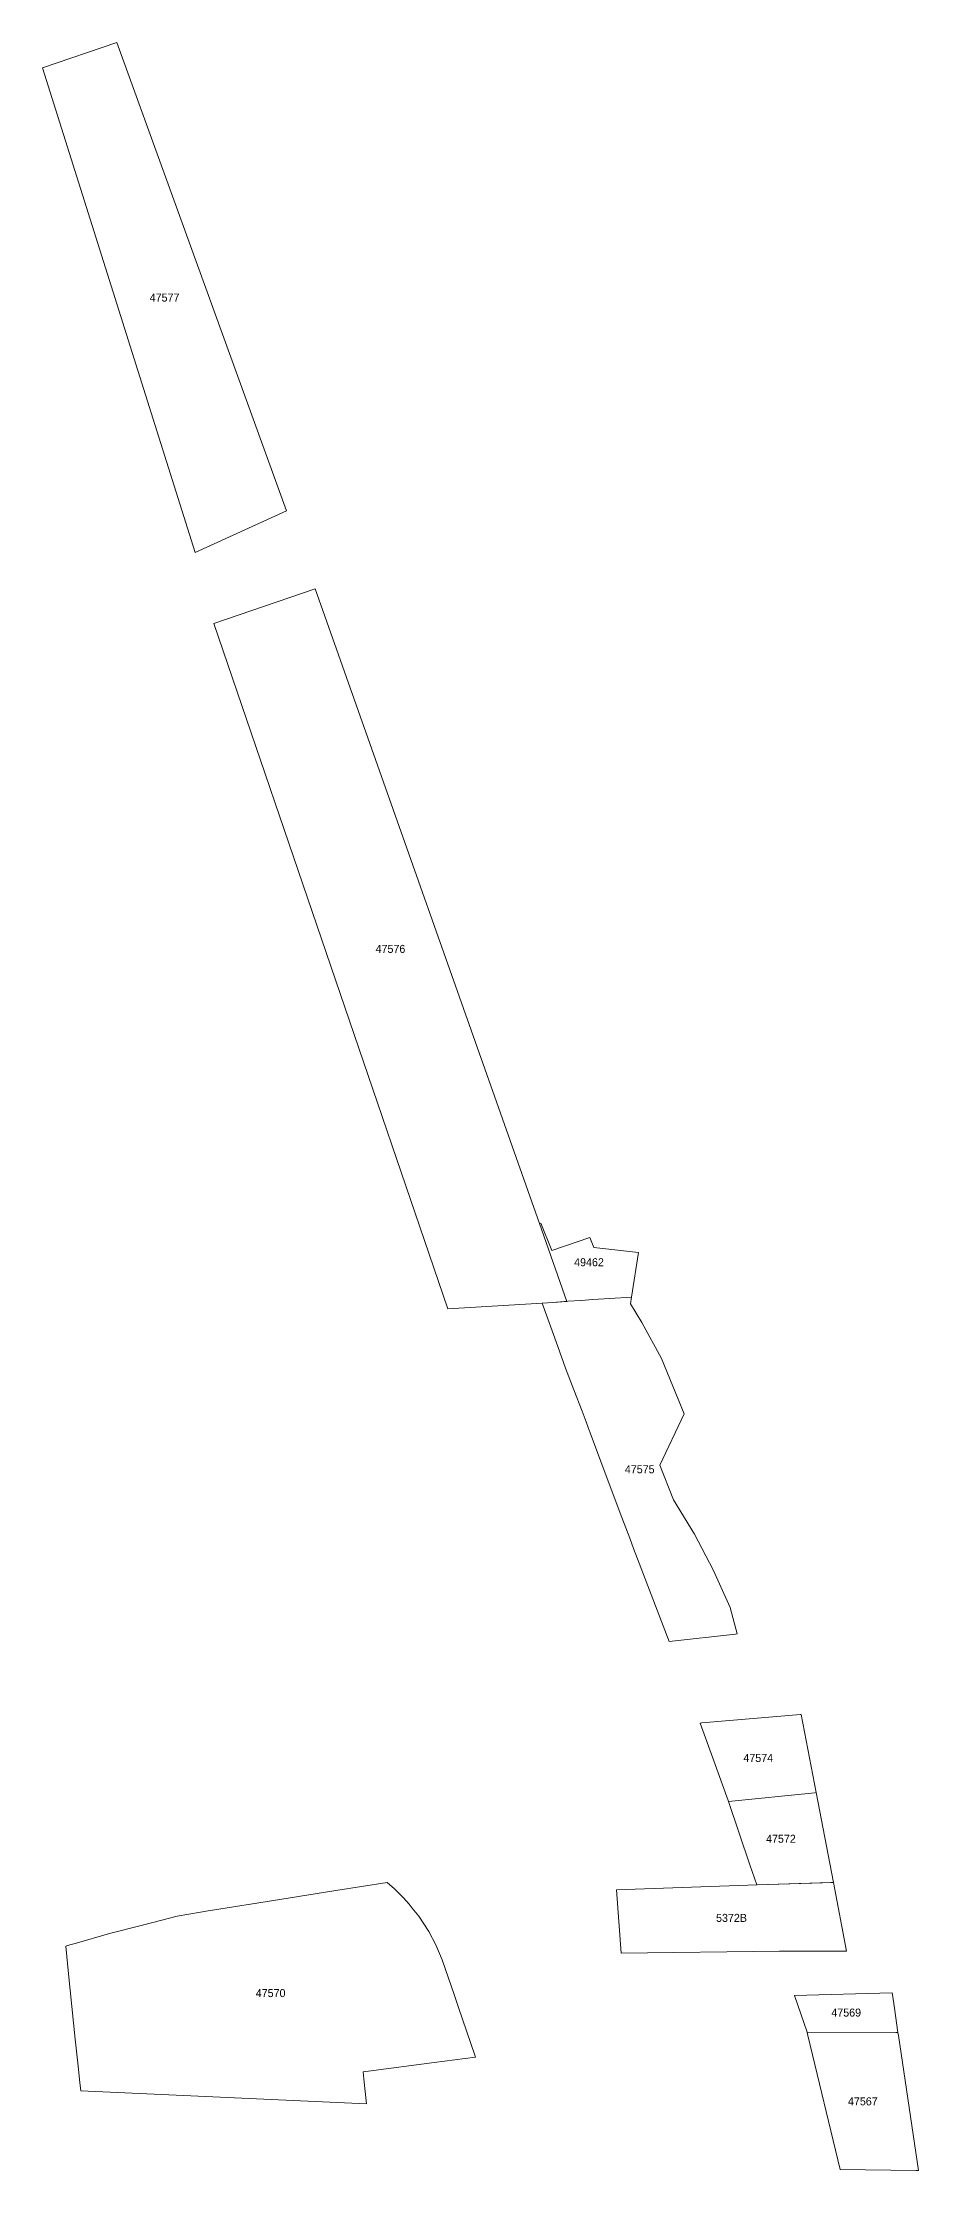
# Model space of a CAD drawing. Header units: metres. Extents: x 105313 to 106240, y 111784 to 118148.
# Drawn here: x 106027.5 to 106137, y 116637.2 to 116903.1 of the extents above; entities that cross this region are included whole.
import ezdxf
from ezdxf.enums import TextEntityAlignment as Align

# ---------------------------------------------------------------- set-up
doc = ezdxf.new("R2010")
doc.units = ezdxf.units.M
doc.layers.add('60-PREDIAL-COD', color=8, linetype='Continuous', lineweight=5)
doc.layers.add('60-PREDIAL-LOTE', color=42, linetype='CONTINUOUS', lineweight=13)

msp = doc.modelspace()

# ---------------------------------------------------------------- linework, layer by layer
at = {"layer": '60-PREDIAL-LOTE'}
for points in [[(106058.0071, 116844.5658), (106046.5565, 116839.3357), (106027.4937, 116899.9283), (106036.785, 116903.076), (106058.0071, 116844.5658)], [(106089.9709, 116745.5429), (106078.1711, 116744.8347), (106048.9251, 116830.4754), (106061.5824, 116834.7909), (106089.6231, 116755.4888), (106093.0623, 116745.7626), (106093.057, 116745.7622), (106091.311, 116745.6381), (106089.9709, 116745.5429)], [(106089.8025, 116755.5484), (106091.1698, 116752.1358), (106091.1761, 116752.1379), (106095.9108, 116753.7454), (106096.4158, 116752.4925), (106102.0121, 116751.8765), (106101.1304, 116746.2985), (106098.4164, 116746.1429), (106096.2924, 116745.992), (106094.8379, 116745.8893), (106094.7917, 116745.8861), (106093.1686, 116745.7701), (106093.0623, 116745.7625), (106089.6231, 116755.4888), (106089.8025, 116755.5484)], [(106114.1191, 116704.1744), (106105.841, 116703.2699), (106101.8922, 116713.6015), (106101.3986, 116714.8929), (106100.9082, 116716.1856), (106099.9321, 116718.7727), (106097.98, 116723.947), (106095.969, 116729.3423), (106095.7176, 116730.0167), (106095.4624, 116730.6898), (106094.9449, 116732.0331), (106093.9099, 116734.7197), (106092.8747, 116737.4066), (106091.9031, 116740.118), (106089.9709, 116745.5429), (106091.311, 116745.6381), (106093.1686, 116745.7701), (106094.7917, 116745.8864), (106094.8379, 116745.8897), (106096.2925, 116745.992), (106098.4164, 116746.1429), (106101.1308, 116746.2986), (106100.9969, 116745.4505), (106102.4389, 116743.1231), (106104.8991, 116738.6335), (106107.7089, 116731.7239), (106104.6597, 116725.3141), (106106.3891, 116720.9667), (106109.0041, 116716.6851), (106111.3511, 116712.1979), (106113.4845, 116707.5197), (106114.348, 116704.1994), (106114.1191, 116704.1744)], [(106124.2309, 116684.376), (106124.0556, 116684.3584), (106113.2463, 116683.2711), (106113.2045, 116683.3876), (106111.4281, 116688.3343), (106109.7306, 116693.0611), (106109.9261, 116693.0778), (106122.2606, 116694.1305), (106122.358, 116694.1388), (106124.2309, 116684.376)], [(106116.8535, 116672.8398), (106116.7869, 116672.8377), (106115.9284, 116675.3675), (106113.2463, 116683.2711), (106124.0556, 116684.3584), (106124.2309, 116684.376), (106126.3869, 116673.1367), (106126.0431, 116673.126), (106116.8535, 116672.8398)], [(106068.0054, 116645.4951), (106032.2639, 116647.0857), (106032.1538, 116648.1506), (106031.9419, 116650.1908), (106031.5942, 116653.5539), (106030.7507, 116661.708), (106030.748, 116661.7337), (106030.3907, 116665.188), (106030.9123, 116665.3334), (106031.5752, 116665.5181), (106035.8797, 116666.7827), (106039.9995, 116667.8259), (106044.3394, 116668.9193), (106047.234, 116669.426), (106047.9416, 116669.5387), (106052.4146, 116670.2518), (106052.9484, 116670.3374), (106057.1701, 116671.0126), (106064.1451, 116672.125), (106070.5903, 116673.1492), (106071.5058, 116672.3396), (106072.0451, 116671.8207), (106072.636, 116671.2121), (106073.3192, 116670.4502), (106073.7281, 116669.9299), (106074.5227, 116668.9221), (106075.7737, 116667), (106076.6512, 116665.3469), (106077.4471, 116663.4901), (106078.9943, 116659.013), (106079.5036, 116657.5298), (106081.5561, 116651.5464), (106081.6349, 116651.3169), (106076.4596, 116650.6363), (106068.2662, 116649.5578), (106067.583, 116649.4681), (106067.6251, 116649.0715), (106067.6808, 116648.5486), (106068.0054, 116645.4951)], [(106126.3869, 116673.1367), (106128.0334, 116664.5519), (106119.6475, 116664.5795), (106099.8272, 116664.3005), (106099.2405, 116672.2333), (106116.8535, 116672.8398), (106126.3869, 116673.1367)], [(106134.0004, 116657.4441), (106134.4505, 116654.4112), (106134.1853, 116654.4117), (106123.1005, 116654.4326), (106121.5016, 116659.007), (106133.7166, 116659.357), (106133.7497, 116659.134), (106134.0004, 116657.4441)], [(106134.5108, 116654.0046), (106137.011, 116637.1569), (106136.7355, 116637.16), (106127.2303, 116637.2663), (106123.1981, 116654.027), (106123.1005, 116654.4326), (106134.1853, 116654.4117), (106134.4505, 116654.4112), (106134.5108, 116654.0046)]]:
    msp.add_lwpolyline(points, close=True, dxfattribs=at)

# ---------------------------------------------------------------- texts
at = {"layer": '60-PREDIAL-COD'}
for s, p in [('47577', (106042.7504, 116871.2058)), ('47576', (106070.9937, 116789.8128)), ('49462', (106095.8176, 116750.6554)), ('47575', (106102.1595, 116724.7842)), ('47574', (106116.9807, 116688.7049)), ('47572', (106119.8166, 116678.6069)), ('5372B', (106113.637, 116668.7186)), ('47570', (106056.0128, 116659.3221)), ('47569', (106127.976, 116656.8841)), ('47567', (106130.0557, 116645.7948))]:
    msp.add_text(s, height=1, dxfattribs=at).set_placement(p, align=Align.MIDDLE_CENTER)

doc.saveas('drawing.dxf')
